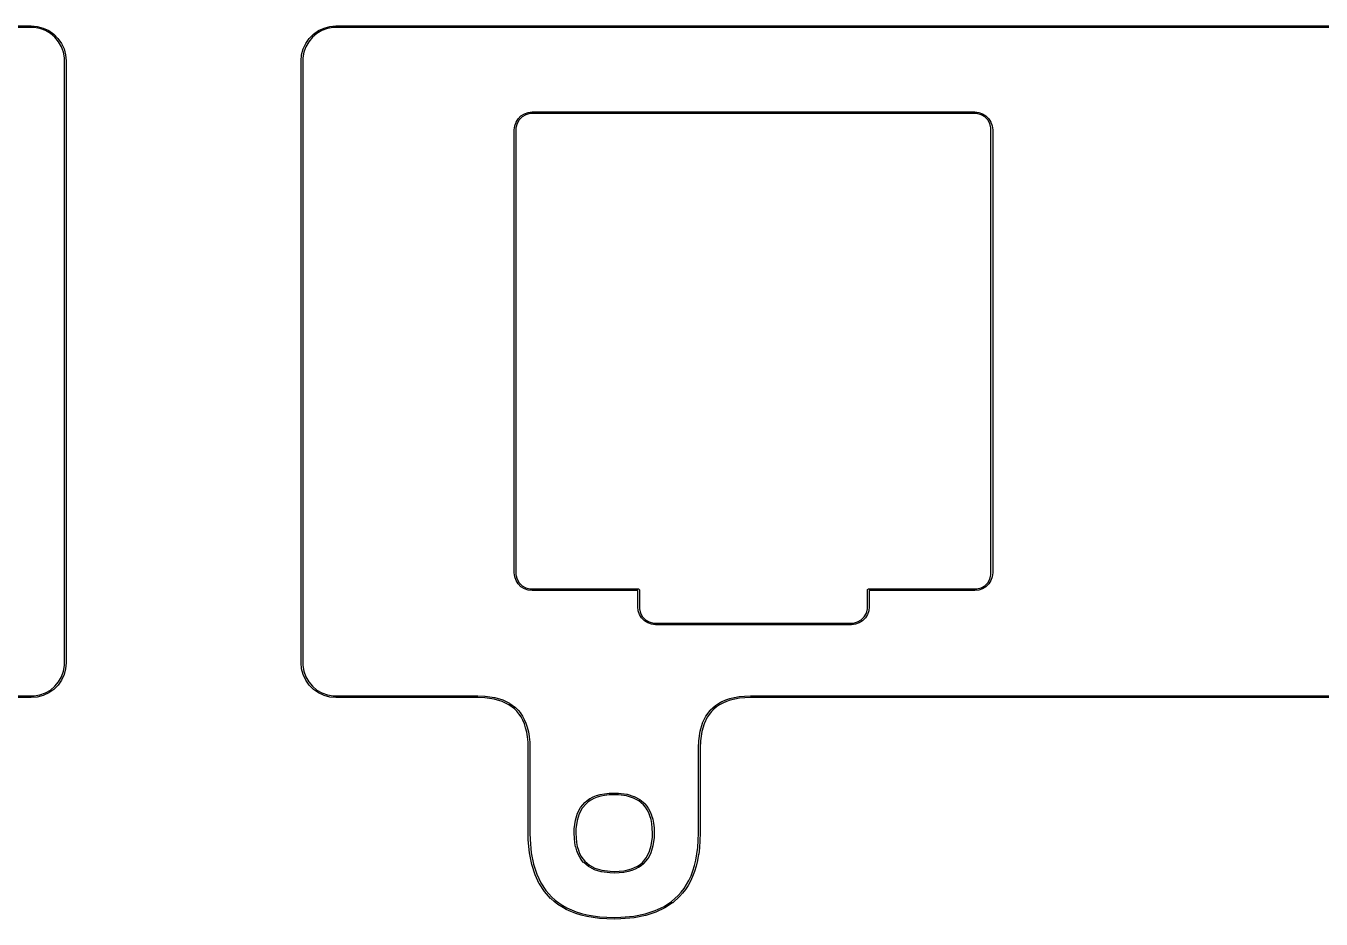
# Model space of a CAD drawing. Extents: x 16 to 363, y -178 to -8.
# Drawn here: x 194.14 to 232.17, y -178.13 to -151.91 of the extents above; entities that cross this region are included whole.
import ezdxf

# ---------------------------------------------------------------- set-up
doc = ezdxf.new("R2010")
doc.units = 0
doc.layers.add('BLACK', color=7, linetype='CONTINUOUS')

msp = doc.modelspace()

# ---------------------------------------------------------------- linework, layer by layer
at = {"layer": 'BLACK', "linetype": 'CONTINUOUS'}
for p, q in [((96.742845, -151.911499), (194.292526, -151.911499)), ((194.292525, -151.961499), (96.742846, -151.961499)), ((194.377825, -151.961501), (194.292525, -151.961499)), ((194.292526, -151.911499), (194.292527, -151.911499)), ((194.292527, -151.911499), (194.470513, -151.927075)), ((194.545833, -151.99113), (194.377825, -151.961501)), ((194.470513, -151.927075), (194.64309, -151.973321)), ((194.706143, -152.049482), (194.545833, -151.99113)), ((194.64309, -151.973321), (194.805016, -152.048832)), ((194.853886, -152.134784), (194.706143, -152.049482)), ((194.805016, -152.048832), (194.951369, -152.151313)), ((202.581777, -152.15128), (202.728134, -152.048792)), ((202.827008, -152.049437), (202.679262, -152.134746)), ((202.728134, -152.048792), (202.890063, -151.973274)), ((202.987324, -151.991078), (202.827008, -152.049437)), ((202.890063, -151.973274), (203.062645, -151.927022)), ((203.155337, -151.961443), (202.987324, -151.991078)), ((203.062645, -151.927022), (203.240637, -151.911439)), ((203.240337, -151.961439), (203.155337, -151.961443)), ((203.240639, -151.961499), (203.240337, -151.961439)), ((203.240637, -151.911439), (203.240637, -151.911499)), ((203.240637, -151.911499), (203.240639, -151.911499)), ((203.240639, -151.911499), (273.175554, -151.911499)), ((203.240641, -151.961499), (203.240639, -151.961499)), ((273.175554, -151.961499), (203.240641, -151.961499)), ((194.984572, -152.244446), (194.853886, -152.134784)), ((194.951369, -152.151313), (195.077704, -152.277651)), ((195.09423, -152.375134), (194.984572, -152.244446)), ((195.077704, -152.277651), (195.180181, -152.424007)), ((195.179529, -152.522879), (195.09423, -152.375134)), ((195.180181, -152.424007), (195.255688, -152.585934)), ((202.277453, -152.585921), (202.352961, -152.423987)), ((202.352961, -152.423987), (202.45544, -152.277624)), ((202.438912, -152.37511), (202.353612, -152.522862)), ((202.548573, -152.244415), (202.438912, -152.37511)), ((202.45544, -152.277624), (202.581777, -152.15128)), ((202.679262, -152.134746), (202.548573, -152.244415)), ((195.237877, -152.683191), (195.179529, -152.522879)), ((195.267501, -152.851199), (195.237877, -152.683191)), ((195.255688, -152.585934), (195.301929, -152.758512)), ((195.267501, -152.936499), (195.267501, -152.851199)), ((195.301929, -152.758512), (195.317481, -152.936274)), ((202.215639, -152.936497), (202.231211, -152.758506)), ((202.231211, -152.758506), (202.277453, -152.585921)), ((202.295263, -152.68318), (202.265638, -152.851196)), ((202.265638, -152.851196), (202.265639, -152.936497)), ((202.353612, -152.522862), (202.295263, -152.68318)), ((195.267526, -152.936499), (195.267501, -152.936499)), ((195.267526, -170.601499), (195.267526, -152.936499)), ((195.317481, -152.936274), (195.317526, -152.936499)), ((195.317526, -152.936499), (195.317526, -170.601499)), ((202.215639, -152.936499), (202.215639, -152.936497)), ((202.215639, -170.601499), (202.215639, -152.936499)), ((202.265639, -152.936497), (202.265639, -152.936499)), ((202.265639, -152.936499), (202.265639, -170.601499)), ((208.488163, -154.844676), (208.526992, -154.73371)), ((208.557371, -154.778156), (208.525, -154.898964)), ((208.526992, -154.73371), (208.589539, -154.634167)), ((208.619906, -154.669843), (208.557371, -154.778156)), ((208.589539, -154.634167), (208.672668, -154.551038)), ((208.708343, -154.581405), (208.619906, -154.669843)), ((208.672668, -154.551038), (208.772211, -154.488491)), ((208.816657, -154.51887), (208.708343, -154.581405)), ((208.772211, -154.488491), (208.883177, -154.449663)), ((208.937465, -154.4865), (208.816657, -154.51887)), ((208.883177, -154.449663), (208.999988, -154.436501)), ((209, -154.4865), (208.937465, -154.4865)), ((208.999988, -154.436501), (209, -154.436499)), ((209, -154.436499), (222, -154.436499)), ((209, -154.486499), (209, -154.4865)), ((222, -154.486499), (209, -154.486499)), ((222, -154.436499), (222.116824, -154.449662)), ((222.062535, -154.486499), (222, -154.486499)), ((222.183343, -154.518869), (222.062535, -154.486499)), ((222.116824, -154.449662), (222.227789, -154.48849)), ((222.291657, -154.581404), (222.183343, -154.518869)), ((222.227789, -154.48849), (222.327332, -154.551037)), ((222.380095, -154.669842), (222.291657, -154.581404)), ((222.327332, -154.551037), (222.410462, -154.634167)), ((222.44263, -154.778156), (222.380095, -154.669842)), ((222.410462, -154.634167), (222.473009, -154.73371)), ((222.475001, -154.898964), (222.44263, -154.778156)), ((222.473009, -154.73371), (222.511838, -154.844675)), ((208.475, -154.961499), (208.475001, -154.961494)), ((208.475, -167.961499), (208.475, -154.961499)), ((208.475001, -154.961494), (208.488163, -154.844676)), ((208.525, -154.898964), (208.525, -154.961499)), ((208.525, -154.961499), (208.525, -167.961499)), ((222.475, -154.961499), (222.475001, -154.961493)), ((222.475, -167.961499), (222.475, -154.961499)), ((222.475001, -154.961493), (222.475001, -154.898964)), ((222.511838, -154.844675), (222.525001, -154.961499)), ((222.525001, -154.961499), (222.525, -154.961499)), ((222.525, -154.961499), (222.525, -167.961499)), ((208.475002, -167.96151), (208.475, -167.961499)), ((208.488164, -168.078322), (208.475002, -167.96151)), ((208.526992, -168.189288), (208.488164, -168.078322)), ((208.525, -167.961499), (208.525001, -167.961499)), ((208.525001, -167.961499), (208.525001, -168.024034)), ((208.525001, -168.024034), (208.557371, -168.144842)), ((222.44263, -168.144843), (222.475, -168.024034)), ((222.511837, -168.078323), (222.473009, -168.189288)), ((222.475, -168.024034), (222.475, -167.961499)), ((222.525, -167.961499), (222.511837, -168.078323)), ((208.589539, -168.288831), (208.526992, -168.189288)), ((208.557371, -168.144842), (208.619906, -168.253156)), ((208.672668, -168.37196), (208.589539, -168.288831)), ((208.619906, -168.253156), (208.708343, -168.341594)), ((208.772211, -168.434508), (208.672668, -168.37196)), ((208.708343, -168.341594), (208.816657, -168.404129)), ((208.883177, -168.473336), (208.772211, -168.434508)), ((208.816657, -168.404129), (208.937465, -168.436499)), ((209, -168.486499), (208.883177, -168.473336)), ((208.937465, -168.436499), (209, -168.436499)), ((209, -168.436499), (212.125, -168.436499)), ((212.1, -168.486499), (209, -168.486499)), ((212.1, -168.961499), (212.1, -168.486499)), ((212.125, -168.436499), (212.134567, -168.438402)), ((212.134567, -168.438402), (212.148097, -168.451932)), ((212.148097, -168.451932), (212.15, -168.461499)), ((212.15, -168.461499), (212.15, -168.961499)), ((218.85, -168.461499), (218.851903, -168.451932)), ((218.85, -168.961499), (218.85, -168.461499)), ((218.851903, -168.451932), (218.865433, -168.438402)), ((218.865433, -168.438402), (218.875, -168.436499)), ((218.875, -168.436499), (222, -168.436499)), ((222, -168.486499), (218.9, -168.486499)), ((218.9, -168.486499), (218.9, -168.961499)), ((222, -168.436499), (222.000005, -168.4365)), ((222.116824, -168.473337), (222, -168.4865)), ((222, -168.4865), (222, -168.486499)), ((222.000005, -168.4365), (222.062535, -168.4365)), ((222.062535, -168.4365), (222.183343, -168.40413)), ((222.227789, -168.434509), (222.116824, -168.473337)), ((222.183343, -168.40413), (222.291657, -168.341595)), ((222.327332, -168.371961), (222.227789, -168.434509)), ((222.291657, -168.341595), (222.380095, -168.253157)), ((222.410462, -168.288832), (222.327332, -168.371961)), ((222.380095, -168.253157), (222.44263, -168.144843)), ((222.473009, -168.189288), (222.410462, -168.288832)), ((212.100002, -168.96151), (212.1, -168.961499)), ((212.113164, -169.078322), (212.100002, -168.96151)), ((212.151992, -169.189288), (212.113164, -169.078322)), ((212.15, -168.961499), (212.150001, -168.961499)), ((212.150001, -168.961499), (212.150001, -169.024034)), ((212.150001, -169.024034), (212.182371, -169.144842)), ((212.214539, -169.288831), (212.151992, -169.189288)), ((212.182371, -169.144842), (212.244906, -169.253156)), ((218.755095, -169.253157), (218.81763, -169.144843)), ((218.848009, -169.189288), (218.785462, -169.288832)), ((218.81763, -169.144843), (218.85, -169.024034)), ((218.886837, -169.078323), (218.848009, -169.189288)), ((218.85, -169.024034), (218.85, -168.961499)), ((218.9, -168.961499), (218.886837, -169.078323)), ((212.297668, -169.37196), (212.214539, -169.288831)), ((212.244906, -169.253156), (212.333343, -169.341594)), ((212.397211, -169.434508), (212.297668, -169.37196)), ((212.333343, -169.341594), (212.441657, -169.404129)), ((212.508177, -169.473336), (212.397211, -169.434508)), ((212.441657, -169.404129), (212.562465, -169.436499)), ((212.625, -169.486499), (212.508177, -169.473336)), ((212.562465, -169.436499), (212.625, -169.436499)), ((212.625, -169.436499), (218.375, -169.436499)), ((218.375, -169.486499), (212.625, -169.486499)), ((218.375, -169.436499), (218.375005, -169.4365)), ((218.491824, -169.473337), (218.375, -169.4865)), ((218.375, -169.4865), (218.375, -169.486499)), ((218.375005, -169.4365), (218.437535, -169.4365)), ((218.437535, -169.4365), (218.558343, -169.40413)), ((218.602789, -169.434509), (218.491824, -169.473337)), ((218.558343, -169.40413), (218.666657, -169.341595)), ((218.702332, -169.371961), (218.602789, -169.434509)), ((218.666657, -169.341595), (218.755095, -169.253157)), ((218.785462, -169.288832), (218.702332, -169.371961)), ((195.237901, -170.854814), (195.267526, -170.686801)), ((195.267526, -170.686801), (195.267526, -170.601499)), ((195.317526, -170.601499), (195.301954, -170.77949)), ((202.21575, -170.602057), (202.215639, -170.601499)), ((202.231256, -170.779486), (202.21575, -170.602057)), ((202.265639, -170.601499), (202.265638, -170.6015)), ((202.265638, -170.6015), (202.265639, -170.601502)), ((202.265639, -170.601502), (202.265701, -170.601502)), ((202.265701, -170.601502), (202.265693, -170.686802)), ((202.265693, -170.686802), (202.295303, -170.854813)), ((195.180203, -171.114005), (195.077723, -171.260365)), ((195.094251, -171.162879), (195.179552, -171.015131)), ((195.179552, -171.015131), (195.237901, -170.854814)), ((195.255712, -170.952073), (195.180203, -171.114005)), ((195.301954, -170.77949), (195.255712, -170.952073)), ((202.277485, -170.952069), (202.231256, -170.779486)), ((202.352984, -171.114001), (202.277485, -170.952069)), ((202.295303, -170.854813), (202.353641, -171.015129)), ((202.455456, -171.260362), (202.352984, -171.114001)), ((202.353641, -171.015129), (202.438933, -171.162878)), ((194.54584, -171.546894), (194.706155, -171.488541)), ((194.805029, -171.48919), (194.643099, -171.564702)), ((194.706155, -171.488541), (194.853901, -171.403236)), ((194.951386, -171.386706), (194.805029, -171.48919)), ((194.853901, -171.403236), (194.98459, -171.293571)), ((195.077723, -171.260365), (194.951386, -171.386706)), ((194.98459, -171.293571), (195.094251, -171.162879)), ((202.438933, -171.162878), (202.548588, -171.29357)), ((202.581789, -171.386703), (202.455456, -171.260362)), ((202.548588, -171.29357), (202.679273, -171.403232)), ((202.728144, -171.489185), (202.581789, -171.386703)), ((202.679273, -171.403232), (202.827016, -171.488534)), ((202.890071, -171.564693), (202.728144, -171.489185)), ((202.827016, -171.488534), (202.987329, -171.546881)), ((173.242845, -171.576499), (194.292526, -171.576499)), ((194.292526, -171.626499), (173.243305, -171.626499)), ((194.292526, -171.576499), (194.292661, -171.576525)), ((194.292527, -171.626499), (194.292526, -171.626498)), ((194.292526, -171.626498), (194.292526, -171.626499)), ((194.470517, -171.610949), (194.292527, -171.626526)), ((194.292527, -171.626526), (194.292527, -171.626499)), ((194.292661, -171.576525), (194.377828, -171.576523)), ((194.377828, -171.576523), (194.54584, -171.546894)), ((194.643099, -171.564702), (194.470517, -171.610949)), ((203.062652, -171.610933), (202.890071, -171.564693)), ((202.987329, -171.546881), (203.155338, -171.576502)), ((203.240638, -171.626498), (203.062652, -171.610933)), ((203.155338, -171.576502), (203.240638, -171.576499)), ((203.240638, -171.576499), (203.240639, -171.576499)), ((203.240639, -171.626499), (203.240638, -171.626498)), ((203.240639, -171.576499), (207.41, -171.576499)), ((203.24064, -171.626499), (203.240639, -171.626499)), ((207.40954, -171.626499), (203.24064, -171.626499)), ((207.613495, -171.634017), (207.40954, -171.626499)), ((207.41, -171.576499), (207.410459, -171.57659)), ((207.410459, -171.57659), (207.410921, -171.576516)), ((207.410921, -171.576516), (207.616637, -171.584099)), ((207.888794, -171.673011), (207.613495, -171.634017)), ((207.616637, -171.584099), (207.617912, -171.584401)), ((207.617912, -171.584401), (207.619222, -171.584329)), ((207.619222, -171.584329), (207.897617, -171.623762)), ((208.120258, -171.741298), (207.888794, -171.673011)), ((207.897617, -171.623762), (207.899354, -171.62437)), ((207.899354, -171.62437), (207.901185, -171.624537)), ((207.901185, -171.624537), (208.136418, -171.693936)), ((208.314997, -171.836286), (208.120258, -171.741298)), ((208.136418, -171.693936), (208.138274, -171.694909)), ((208.138274, -171.694909), (208.140303, -171.695444)), ((208.140303, -171.695444), (208.338988, -171.792358)), ((208.479084, -171.957916), (208.314997, -171.836286)), ((208.338988, -171.792358), (208.340826, -171.793756)), ((208.340826, -171.793756), (208.342915, -171.794743)), ((208.342915, -171.794743), (208.510317, -171.918829)), ((214.304491, -171.923409), (214.384637, -171.857163)), ((214.415563, -171.89647), (214.337282, -171.961174)), ((214.384637, -171.857163), (214.385714, -171.856582)), ((214.385714, -171.856582), (214.386571, -171.855717)), ((214.386571, -171.855717), (214.475956, -171.795336)), ((214.502964, -171.83743), (214.415563, -171.89647)), ((214.475956, -171.795336), (214.477055, -171.794874)), ((214.477055, -171.794874), (214.477967, -171.794112)), ((214.477967, -171.794112), (214.574829, -171.74121)), ((214.597792, -171.785639), (214.502964, -171.83743)), ((214.574829, -171.74121), (214.575924, -171.740866)), ((214.575924, -171.740866), (214.576871, -171.740212)), ((214.576871, -171.740212), (214.685445, -171.69316)), ((214.704342, -171.739463), (214.597792, -171.785639)), ((214.685445, -171.69316), (214.686513, -171.692929)), ((214.686513, -171.692929), (214.687463, -171.692387)), ((214.687463, -171.692387), (214.804109, -171.653408)), ((214.818982, -171.701155), (214.704342, -171.739463)), ((214.804109, -171.653408), (214.805131, -171.653278)), ((214.805131, -171.653278), (214.806067, -171.652841)), ((214.806067, -171.652841), (214.937385, -171.620571)), ((214.948391, -171.669354), (214.818982, -171.701155)), ((214.937385, -171.620571), (214.938345, -171.620528)), ((214.938345, -171.620528), (214.939245, -171.620188)), ((214.939245, -171.620188), (215.079484, -171.596838)), ((215.086824, -171.646304), (214.948391, -171.669354)), ((215.079484, -171.596838), (215.080377, -171.596866)), ((215.080377, -171.596866), (215.08123, -171.596611)), ((215.08123, -171.596611), (215.239436, -171.581611)), ((215.243341, -171.631464), (215.086824, -171.646304)), ((215.239436, -171.581611), (215.24025, -171.581694)), ((215.24025, -171.581694), (215.241052, -171.58151)), ((215.241052, -171.58151), (215.409257, -171.57651)), ((215.410373, -171.626499), (215.243341, -171.631464)), ((215.409257, -171.57651), (215.409629, -171.576572)), ((215.409629, -171.576572), (215.41, -171.576499)), ((215.41, -171.576499), (244.91, -171.576499)), ((244.91, -171.626499), (215.410373, -171.626499)), ((208.550324, -172.028781), (208.479084, -171.957916)), ((208.510317, -171.918829), (208.511543, -171.920181)), ((208.511543, -171.920181), (208.51306, -171.921189)), ((208.51306, -171.921189), (208.586451, -171.994192)), ((208.615028, -172.107062), (208.550324, -172.028781)), ((208.586451, -171.994192), (208.587137, -171.995213)), ((208.587137, -171.995213), (208.58809, -171.99599)), ((208.58809, -171.99599), (208.654336, -172.076136)), ((208.674068, -172.194463), (208.615028, -172.107062)), ((208.654336, -172.076136), (208.654916, -172.077213)), ((208.654916, -172.077213), (208.655782, -172.07807)), ((208.655782, -172.07807), (208.716163, -172.167455)), ((208.725859, -172.289291), (208.674068, -172.194463)), ((208.716163, -172.167455), (208.716624, -172.168554)), ((208.716624, -172.168554), (208.717387, -172.169466)), ((208.717387, -172.169466), (208.770289, -172.266328)), ((208.772035, -172.395841), (208.725859, -172.289291)), ((208.770289, -172.266328), (208.770632, -172.267423)), ((208.770632, -172.267423), (208.771287, -172.26837)), ((208.771287, -172.26837), (208.818339, -172.376944)), ((214.003945, -172.371196), (214.100859, -172.172511)), ((214.144787, -172.196501), (214.049799, -172.39124)), ((214.100859, -172.172511), (214.102257, -172.170672)), ((214.102257, -172.170672), (214.103244, -172.168584)), ((214.103244, -172.168584), (214.22733, -172.001182)), ((214.266417, -172.032414), (214.144787, -172.196501)), ((214.22733, -172.001182), (214.228682, -171.999955)), ((214.228682, -171.999955), (214.22969, -171.998439)), ((214.22969, -171.998439), (214.302693, -171.925048)), ((214.337282, -171.961174), (214.266417, -172.032414)), ((214.302693, -171.925048), (214.303714, -171.924361)), ((214.303714, -171.924361), (214.304491, -171.923409)), ((208.810343, -172.510481), (208.772035, -172.395841)), ((208.842144, -172.63989), (208.810343, -172.510481)), ((208.818339, -172.376944), (208.818569, -172.378012)), ((208.818569, -172.378012), (208.819112, -172.378962)), ((208.819112, -172.378962), (208.858091, -172.495608)), ((208.865194, -172.778323), (208.842144, -172.63989)), ((208.858091, -172.495608), (208.85822, -172.49663)), ((208.85822, -172.49663), (208.858658, -172.497566)), ((208.858658, -172.497566), (208.890928, -172.628884)), ((208.890928, -172.628884), (208.89097, -172.629844)), ((208.89097, -172.629844), (208.891311, -172.630744)), ((208.891311, -172.630744), (208.914661, -172.770983)), ((213.89283, -172.892277), (213.932263, -172.613882)), ((213.932263, -172.613882), (213.932871, -172.612144)), ((213.932871, -172.612144), (213.933038, -172.610314)), ((213.933038, -172.610314), (214.002437, -172.375081)), ((213.981512, -172.622704), (213.942518, -172.898003)), ((214.049799, -172.39124), (213.981512, -172.622704)), ((214.002437, -172.375081), (214.00341, -172.373224)), ((214.00341, -172.373224), (214.003945, -172.371196)), ((208.880034, -172.93484), (208.865194, -172.778323)), ((208.885, -173.101871), (208.880034, -172.93484)), ((208.914661, -172.770983), (208.914632, -172.771876)), ((208.914632, -172.771876), (208.914888, -172.772729)), ((208.914888, -172.772729), (208.929888, -172.930935)), ((208.929888, -172.930935), (208.929804, -172.931749)), ((208.929804, -172.931749), (208.929989, -172.932551)), ((208.929989, -172.932551), (208.934989, -173.100756)), ((213.885017, -173.100578), (213.8926, -172.894862)), ((213.8926, -172.894862), (213.892902, -172.893586)), ((213.892902, -172.893586), (213.89283, -172.892277)), ((213.942518, -172.898003), (213.935, -173.101958)), ((208.885, -175.601499), (208.885, -173.101871)), ((208.934989, -173.100756), (208.934926, -173.101128)), ((208.934926, -173.101128), (208.935, -173.101499)), ((208.935, -173.101499), (208.935, -175.601242)), ((213.885, -173.101499), (213.885091, -173.101039)), ((213.885, -175.601234), (213.885, -173.101499)), ((213.885091, -173.101039), (213.885017, -173.100578)), ((213.935, -173.101958), (213.935, -175.601499)), ((210.701307, -174.588873), (210.789681, -174.542694)), ((210.789681, -174.542694), (210.790924, -174.542329)), ((210.790924, -174.542329), (210.792014, -174.541623)), ((210.792014, -174.541623), (210.888259, -174.503315)), ((210.905631, -174.550216), (210.811693, -174.587605)), ((210.888259, -174.503315), (210.889464, -174.503092)), ((210.889464, -174.503092), (210.89055, -174.50253)), ((210.89055, -174.50253), (211.000751, -174.470617)), ((211.013569, -174.518959), (210.905631, -174.550216)), ((211.000751, -174.470617), (211.001881, -174.47052)), ((211.001881, -174.47052), (211.002933, -174.47009)), ((211.002933, -174.47009), (211.121914, -174.446958)), ((211.130431, -174.496238), (211.013569, -174.518959)), ((211.121914, -174.446958), (211.12296, -174.446962)), ((211.12296, -174.446962), (211.123957, -174.446648)), ((211.123957, -174.446648), (211.260615, -174.431648)), ((211.265144, -174.481451), (211.130431, -174.496238)), ((211.260615, -174.431648), (211.261565, -174.43173)), ((211.261565, -174.43173), (211.26249, -174.431514)), ((211.26249, -174.431514), (211.409148, -174.426514)), ((211.410057, -174.476511), (211.265144, -174.481451)), ((211.409148, -174.426514), (211.40993, -174.426641)), ((211.40993, -174.426641), (211.410715, -174.426509)), ((211.532436, -174.480013), (211.410057, -174.476511)), ((211.410715, -174.426509), (211.535141, -174.43007)), ((211.77511, -174.511905), (211.532436, -174.480013)), ((211.535141, -174.43007), (211.536397, -174.430357)), ((211.536397, -174.430357), (211.537683, -174.430273)), ((211.537683, -174.430273), (211.783689, -174.462603)), ((211.97402, -174.572793), (211.77511, -174.511905)), ((211.783689, -174.462603), (211.78567, -174.463274)), ((211.78567, -174.463274), (211.787749, -174.463485)), ((211.787749, -174.463485), (211.990975, -174.525693)), ((212.137321, -174.65996), (211.97402, -174.572793)), ((211.990975, -174.525693), (211.993109, -174.52684)), ((211.993109, -174.52684), (211.995429, -174.527543)), ((211.995429, -174.527543), (212.163235, -174.617115)), ((210.336044, -175.01607), (210.425616, -174.848264)), ((210.468461, -174.874177), (210.381294, -175.037478)), ((210.425616, -174.848264), (210.427318, -174.846186)), ((210.427318, -174.846186), (210.428622, -174.843847)), ((210.428622, -174.843847), (210.545829, -174.705941)), ((210.582571, -174.739915), (210.468461, -174.874177)), ((210.545829, -174.705941), (210.547471, -174.704639)), ((210.547471, -174.704639), (210.548782, -174.703002)), ((210.548782, -174.703002), (210.619137, -174.643802)), ((210.650272, -174.682949), (210.582571, -174.739915)), ((210.619137, -174.643802), (210.620356, -174.64313)), ((210.620356, -174.64313), (210.621341, -174.642146)), ((210.621341, -174.642146), (210.698993, -174.590245)), ((210.72566, -174.632561), (210.650272, -174.682949)), ((210.698993, -174.590245), (210.700249, -174.589724)), ((210.700249, -174.589724), (210.701307, -174.588873)), ((210.811693, -174.587605), (210.72566, -174.632561)), ((212.271583, -174.77407), (212.137321, -174.65996)), ((212.163235, -174.617115), (212.165312, -174.618817)), ((212.165312, -174.618817), (212.167652, -174.620121)), ((212.167652, -174.620121), (212.305558, -174.737328)), ((212.328549, -174.841771), (212.271583, -174.77407)), ((212.305558, -174.737328), (212.306859, -174.73897)), ((212.306859, -174.73897), (212.308497, -174.740281)), ((212.308497, -174.740281), (212.367697, -174.810636)), ((212.378937, -174.917159), (212.328549, -174.841771)), ((212.367697, -174.810636), (212.368368, -174.811855)), ((212.368368, -174.811855), (212.369353, -174.81284)), ((212.369353, -174.81284), (212.421254, -174.890492)), ((212.423893, -175.003192), (212.378937, -174.917159)), ((212.421254, -174.890492), (212.421774, -174.891748)), ((212.421774, -174.891748), (212.422626, -174.892806)), ((212.422626, -174.892806), (212.468805, -174.98118)), ((210.238774, -175.473816), (210.271104, -175.22781)), ((210.271104, -175.22781), (210.271775, -175.225828)), ((210.271775, -175.225828), (210.271986, -175.22375)), ((210.271986, -175.22375), (210.334194, -175.020524)), ((210.320406, -175.236388), (210.288514, -175.479062)), ((210.381294, -175.037478), (210.320406, -175.236388)), ((210.334194, -175.020524), (210.335341, -175.018389)), ((210.335341, -175.018389), (210.336044, -175.01607)), ((212.461282, -175.09713), (212.423893, -175.003192)), ((212.492539, -175.205068), (212.461282, -175.09713)), ((212.468805, -174.98118), (212.469169, -174.982423)), ((212.469169, -174.982423), (212.469876, -174.983513)), ((212.469876, -174.983513), (212.508184, -175.079758)), ((212.51526, -175.32193), (212.492539, -175.205068)), ((212.508184, -175.079758), (212.508406, -175.080963)), ((212.508406, -175.080963), (212.508969, -175.082049)), ((212.508969, -175.082049), (212.540882, -175.19225)), ((212.530047, -175.456643), (212.51526, -175.32193)), ((212.540882, -175.19225), (212.540978, -175.19338)), ((212.540978, -175.19338), (212.541409, -175.194432)), ((212.541409, -175.194432), (212.564541, -175.313413)), ((212.564541, -175.313413), (212.564536, -175.314459)), ((212.564536, -175.314459), (212.564851, -175.315456)), ((212.564851, -175.315456), (212.579851, -175.452114)), ((208.885049, -175.60175), (208.885, -175.601499)), ((208.885005, -175.602003), (208.885049, -175.60175)), ((208.888913, -175.795786), (208.885005, -175.602003)), ((208.935, -175.601242), (208.938885, -175.793921)), ((210.23501, -175.600784), (210.238571, -175.476358)), ((210.235142, -175.601568), (210.23501, -175.600784)), ((210.235015, -175.602351), (210.235142, -175.601568)), ((210.240015, -175.749009), (210.235015, -175.602351)), ((210.238571, -175.476358), (210.238858, -175.475101)), ((210.238858, -175.475101), (210.238774, -175.473816)), ((210.288514, -175.479062), (210.285012, -175.601441)), ((210.285012, -175.601441), (210.289952, -175.746354)), ((212.534987, -175.601556), (212.530047, -175.456643)), ((212.531485, -175.723935), (212.534987, -175.601556)), ((212.579851, -175.452114), (212.579768, -175.453064)), ((212.579768, -175.453064), (212.579985, -175.453989)), ((212.579985, -175.453989), (212.584985, -175.600647)), ((212.58499, -175.602214), (212.581429, -175.72664)), ((212.584985, -175.600647), (212.584857, -175.601429)), ((212.584857, -175.601429), (212.58499, -175.602214)), ((213.880021, -175.818905), (213.885, -175.601234)), ((213.934993, -175.602071), (213.929993, -175.820678)), ((213.935, -175.601499), (213.934943, -175.601785)), ((213.934943, -175.601785), (213.934993, -175.602071)), ((208.889099, -175.796632), (208.888913, -175.795786)), ((208.889006, -175.797495), (208.889099, -175.796632)), ((208.923341, -176.183876), (208.889006, -175.797495)), ((208.938885, -175.793921), (208.973028, -176.178137)), ((210.240231, -175.749934), (210.240015, -175.749009)), ((210.240149, -175.750885), (210.240231, -175.749934)), ((210.255149, -175.887542), (210.240149, -175.750885)), ((210.255463, -175.888538), (210.255149, -175.887542)), ((210.255459, -175.889585), (210.255463, -175.888538)), ((210.278592, -176.008566), (210.255459, -175.889585)), ((210.279021, -176.009616), (210.278592, -176.008566)), ((210.279119, -176.010749), (210.279021, -176.009616)), ((210.311031, -176.120949), (210.279119, -176.010749)), ((210.289952, -175.746354), (210.304737, -175.881054)), ((210.304737, -175.881054), (210.32746, -175.997929)), ((210.32746, -175.997929), (210.35872, -176.105877)), ((212.438706, -176.165517), (212.499593, -175.966606)), ((212.548014, -175.979248), (212.485806, -176.182473)), ((212.499593, -175.966606), (212.531485, -175.723935)), ((212.548224, -175.977169), (212.548014, -175.979248)), ((212.548896, -175.975188), (212.548224, -175.977169)), ((212.581226, -175.729183), (212.548896, -175.975188)), ((212.581429, -175.72664), (212.581141, -175.727896)), ((212.581141, -175.727896), (212.581226, -175.729183)), ((213.841572, -176.215114), (213.86511, -176.026274)), ((213.86511, -176.026274), (213.880021, -175.818905)), ((213.914808, -176.031805), (213.891103, -176.221985)), ((213.914936, -176.030506), (213.91476, -176.031145)), ((213.91476, -176.031145), (213.914808, -176.031805)), ((213.929936, -175.821899), (213.914936, -176.030506)), ((213.929993, -175.820678), (213.929858, -175.821281)), ((213.929858, -175.821281), (213.929936, -175.821899)), ((208.923715, -176.185152), (208.923341, -176.183876)), ((208.923712, -176.186483), (208.923715, -176.185152)), ((208.990259, -176.525199), (208.923712, -176.186483)), ((208.973028, -176.178137), (209.039035, -176.514105)), ((210.311593, -176.122034), (210.311031, -176.120949)), ((210.311816, -176.12324), (210.311593, -176.122034)), ((210.350124, -176.219486), (210.311816, -176.12324)), ((210.350831, -176.220576), (210.350124, -176.219486)), ((210.351195, -176.221818), (210.350831, -176.220576)), ((210.397374, -176.310192), (210.351195, -176.221818)), ((210.35872, -176.105877), (210.396106, -176.199805)), ((210.396106, -176.199805), (210.441062, -176.285838)), ((210.398225, -176.311249), (210.397374, -176.310192)), ((210.398746, -176.312506), (210.398225, -176.311249)), ((210.450647, -176.390158), (210.398746, -176.312506)), ((210.441062, -176.285838), (210.49145, -176.361226)), ((210.451631, -176.391142), (210.450647, -176.390158)), ((210.452303, -176.392362), (210.451631, -176.391142)), ((210.511503, -176.462717), (210.452303, -176.392362)), ((210.49145, -176.361226), (210.548416, -176.428927)), ((210.51314, -176.464027), (210.511503, -176.462717)), ((210.514442, -176.46567), (210.51314, -176.464027)), ((210.652348, -176.582877), (210.514442, -176.46567)), ((210.548416, -176.428927), (210.682678, -176.543037)), ((212.169727, -176.520048), (212.237428, -176.463082)), ((212.237428, -176.463082), (212.351538, -176.32882)), ((212.391378, -176.359151), (212.274171, -176.497057)), ((212.351538, -176.32882), (212.438706, -176.165517)), ((212.392682, -176.356808), (212.391378, -176.359151)), ((212.394384, -176.354733), (212.392682, -176.356808)), ((212.483956, -176.186928), (212.394384, -176.354733)), ((212.484658, -176.184606), (212.483956, -176.186928)), ((212.485806, -176.182473), (212.484658, -176.184606)), ((213.769175, -176.558472), (213.808975, -176.394725)), ((213.808975, -176.394725), (213.841572, -176.215114)), ((213.857733, -176.405828), (213.817581, -176.571025)), ((213.857764, -176.405081), (213.857733, -176.405828)), ((213.858038, -176.404388), (213.857764, -176.405081)), ((213.890893, -176.223358), (213.858038, -176.404388)), ((213.891103, -176.221985), (213.890881, -176.222653)), ((213.890881, -176.222653), (213.890893, -176.223358)), ((208.990825, -176.526575), (208.990259, -176.525199)), ((208.990998, -176.528059), (208.990825, -176.526575)), ((209.086791, -176.824868), (208.990998, -176.528059)), ((209.039035, -176.514105), (209.13387, -176.807952)), ((209.087591, -176.826303), (209.086791, -176.824868)), ((209.087992, -176.827898), (209.087591, -176.826303)), ((209.211233, -177.087892), (209.087992, -176.827898)), ((209.13387, -176.807952), (209.255659, -177.064885)), ((210.65469, -176.584181), (210.652348, -176.582877)), ((210.656766, -176.585883), (210.65469, -176.584181)), ((210.824571, -176.675455), (210.656766, -176.585883)), ((210.682678, -176.543037), (210.845981, -176.630205)), ((210.826892, -176.676157), (210.824571, -176.675455)), ((210.829026, -176.677305), (210.826892, -176.676157)), ((211.032251, -176.739513), (210.829026, -176.677305)), ((210.845981, -176.630205), (211.044892, -176.691092)), ((211.034329, -176.739723), (211.032251, -176.739513)), ((211.036311, -176.740395), (211.034329, -176.739723)), ((211.282316, -176.772725), (211.036311, -176.740395)), ((211.044892, -176.691092), (211.287563, -176.722984)), ((211.283602, -176.77264), (211.282316, -176.772725)), ((211.284859, -176.772928), (211.283602, -176.77264)), ((211.409285, -176.776489), (211.284859, -176.772928)), ((211.287563, -176.722984), (211.409942, -176.726486)), ((211.410069, -176.776356), (211.409285, -176.776489)), ((211.409942, -176.726486), (211.554855, -176.721546)), ((211.410852, -176.776484), (211.410069, -176.776356)), ((211.55751, -176.771484), (211.410852, -176.776484)), ((211.554855, -176.721546), (211.689555, -176.706761)), ((211.558435, -176.771267), (211.55751, -176.771484)), ((211.559386, -176.77135), (211.558435, -176.771267)), ((211.696043, -176.75635), (211.559386, -176.77135)), ((211.689555, -176.706761), (211.80643, -176.684038)), ((211.697039, -176.756035), (211.696043, -176.75635)), ((211.698086, -176.75604), (211.697039, -176.756035)), ((211.817067, -176.732907), (211.698086, -176.75604)), ((211.80643, -176.684038), (211.914378, -176.652778)), ((211.818117, -176.732477), (211.817067, -176.732907)), ((211.81925, -176.73238), (211.818117, -176.732477)), ((211.92945, -176.700468), (211.81925, -176.73238)), ((211.914378, -176.652778), (212.008306, -176.615392)), ((211.930535, -176.699905), (211.92945, -176.700468)), ((211.931741, -176.699683), (211.930535, -176.699905)), ((212.027987, -176.661375), (211.931741, -176.699683)), ((212.008306, -176.615392), (212.094339, -176.570436)), ((212.029077, -176.660667), (212.027987, -176.661375)), ((212.030319, -176.660304), (212.029077, -176.660667)), ((212.118693, -176.614125), (212.030319, -176.660304)), ((212.094339, -176.570436), (212.169727, -176.520048)), ((212.11975, -176.613273), (212.118693, -176.614125)), ((212.121007, -176.612753), (212.11975, -176.613273)), ((212.198659, -176.560852), (212.121007, -176.612753)), ((212.199643, -176.559867), (212.198659, -176.560852)), ((212.200863, -176.559196), (212.199643, -176.559867)), ((212.271218, -176.499996), (212.200863, -176.559196)), ((212.272528, -176.498358), (212.271218, -176.499996)), ((212.274171, -176.497057), (212.272528, -176.498358)), ((213.604707, -176.989411), (213.66675, -176.855494)), ((213.66675, -176.855494), (213.721067, -176.713693)), ((213.768048, -176.730825), (213.713139, -176.874172)), ((213.721067, -176.713693), (213.769175, -176.558472)), ((213.768187, -176.730009), (213.768048, -176.730825)), ((213.768581, -176.729284), (213.768187, -176.730009)), ((213.817168, -176.572521), (213.768581, -176.729284)), ((213.817249, -176.571737), (213.817168, -176.572521)), ((213.817581, -176.571025), (213.817249, -176.571737)), ((209.212289, -177.089314), (209.211233, -177.087892)), ((209.21296, -177.090958), (209.212289, -177.089314)), ((209.363125, -177.318411), (209.21296, -177.090958)), ((209.255659, -177.064885), (209.403829, -177.289315)), ((213.381122, -177.333385), (213.461914, -177.227388)), ((213.461914, -177.227388), (213.536963, -177.112103)), ((213.579366, -177.138615), (213.503317, -177.255437)), ((213.536963, -177.112103), (213.604707, -176.989411)), ((213.579707, -177.137762), (213.579366, -177.138615)), ((213.5803, -177.13706), (213.579707, -177.137762)), ((213.648909, -177.012799), (213.5803, -177.13706)), ((213.64918, -177.011945), (213.648909, -177.012799)), ((213.649707, -177.011224), (213.64918, -177.011945)), ((213.712477, -176.875738), (213.649707, -177.011224)), ((213.712679, -176.874901), (213.712477, -176.875738)), ((213.713139, -176.874172), (213.712679, -176.874901)), ((209.364433, -177.319734), (209.363125, -177.318411)), ((209.365384, -177.321337), (209.364433, -177.319734)), ((209.543294, -177.51953), (209.365384, -177.321337)), ((209.403829, -177.289315), (209.579555, -177.485076)), ((209.544433, -177.520383), (209.543294, -177.51953)), ((209.545295, -177.521521), (209.544433, -177.520383)), ((209.645608, -177.610626), (209.545295, -177.521521)), ((209.579555, -177.485076), (209.678113, -177.572621)), ((209.646427, -177.611106), (209.645608, -177.610626)), ((209.647056, -177.611818), (209.646427, -177.611106)), ((209.754546, -177.693747), (209.647056, -177.611818)), ((209.678113, -177.572621), (209.78411, -177.653413)), ((212.873386, -177.755839), (213.097816, -177.607669)), ((213.097816, -177.607669), (213.293577, -177.431943)), ((213.328031, -177.468205), (213.129838, -177.646115)), ((213.293577, -177.431943), (213.381122, -177.333385)), ((213.328884, -177.467065), (213.328031, -177.468205)), ((213.330022, -177.466204), (213.328884, -177.467065)), ((213.419127, -177.365891), (213.330022, -177.466204)), ((213.419607, -177.365071), (213.419127, -177.365891)), ((213.420319, -177.364443), (213.419607, -177.365071)), ((213.502248, -177.256953), (213.420319, -177.364443)), ((213.50266, -177.256109), (213.502248, -177.256953)), ((213.503317, -177.255437), (213.50266, -177.256109)), ((209.755389, -177.694159), (209.754546, -177.693747)), ((209.756062, -177.694816), (209.755389, -177.694159)), ((209.872884, -177.770865), (209.756062, -177.694816)), ((209.78411, -177.653413), (209.899395, -177.728462)), ((209.873736, -177.771206), (209.872884, -177.770865)), ((209.874439, -177.771799), (209.873736, -177.771206)), ((209.9987, -177.840408), (209.874439, -177.771799)), ((209.899395, -177.728462), (210.022087, -177.796206)), ((209.999553, -177.840679), (209.9987, -177.840408)), ((210.000275, -177.841206), (209.999553, -177.840679)), ((210.135761, -177.903976), (210.000275, -177.841206)), ((210.022087, -177.796206), (210.156004, -177.858249)), ((210.136597, -177.904178), (210.135761, -177.903976)), ((210.137327, -177.904638), (210.136597, -177.904178)), ((210.280674, -177.959547), (210.137327, -177.904638)), ((210.156004, -177.858249), (210.297805, -177.912566)), ((210.281489, -177.959686), (210.280674, -177.959547)), ((210.282215, -177.96008), (210.281489, -177.959686)), ((210.438978, -178.008667), (210.282215, -177.96008)), ((210.297805, -177.912566), (210.453026, -177.960674)), ((210.453026, -177.960674), (210.616773, -178.000474)), ((211.986638, -178.03847), (212.322606, -177.972463)), ((212.322606, -177.972463), (212.616453, -177.877628)), ((212.633369, -177.924708), (212.33656, -178.020501)), ((212.616453, -177.877628), (212.873386, -177.755839)), ((212.634804, -177.923907), (212.633369, -177.924708)), ((212.636399, -177.923507), (212.634804, -177.923907)), ((212.896393, -177.800266), (212.636399, -177.923507)), ((212.897815, -177.799209), (212.896393, -177.800266)), ((212.899459, -177.798539), (212.897815, -177.799209)), ((213.126912, -177.648374), (212.899459, -177.798539)), ((213.128235, -177.647065), (213.126912, -177.648374)), ((213.129838, -177.646115), (213.128235, -177.647065)), ((210.439761, -178.008748), (210.438978, -178.008667)), ((210.440474, -178.00908), (210.439761, -178.008748)), ((210.605671, -178.049232), (210.440474, -178.00908)), ((210.606417, -178.049263), (210.605671, -178.049232)), ((210.607111, -178.049537), (210.606417, -178.049263)), ((210.788141, -178.082392), (210.607111, -178.049537)), ((210.616773, -178.000474), (210.796384, -178.033071)), ((210.788845, -178.08238), (210.788141, -178.082392)), ((210.789514, -178.082602), (210.788845, -178.08238)), ((210.979694, -178.106307), (210.789514, -178.082602)), ((210.796384, -178.033071), (210.985224, -178.056609)), ((210.980353, -178.106259), (210.979694, -178.106307)), ((210.980993, -178.106435), (210.980353, -178.106259)), ((211.1896, -178.121435), (210.980993, -178.106435)), ((210.985224, -178.056609), (211.192593, -178.07152)), ((211.190217, -178.121357), (211.1896, -178.121435)), ((211.190821, -178.121492), (211.190217, -178.121357)), ((211.409428, -178.126492), (211.190821, -178.121492)), ((211.192593, -178.07152), (211.41002, -178.076493)), ((211.409964, -178.126397), (211.409428, -178.126492)), ((211.410504, -178.126494), (211.409964, -178.126397)), ((211.41002, -178.076493), (211.602422, -178.072613)), ((211.604287, -178.122586), (211.410504, -178.126494)), ((211.602422, -178.072613), (211.986638, -178.03847)), ((211.605133, -178.122399), (211.604287, -178.122586)), ((211.605996, -178.122493), (211.605133, -178.122399)), ((211.992377, -178.088158), (211.605996, -178.122493)), ((211.993653, -178.087783), (211.992377, -178.088158)), ((211.994984, -178.087787), (211.993653, -178.087783)), ((212.3337, -178.02124), (211.994984, -178.087787)), ((212.335076, -178.020673), (212.3337, -178.02124)), ((212.33656, -178.020501), (212.335076, -178.020673))]:
    msp.add_line(p, q, dxfattribs=at)

doc.saveas('drawing.dxf')
